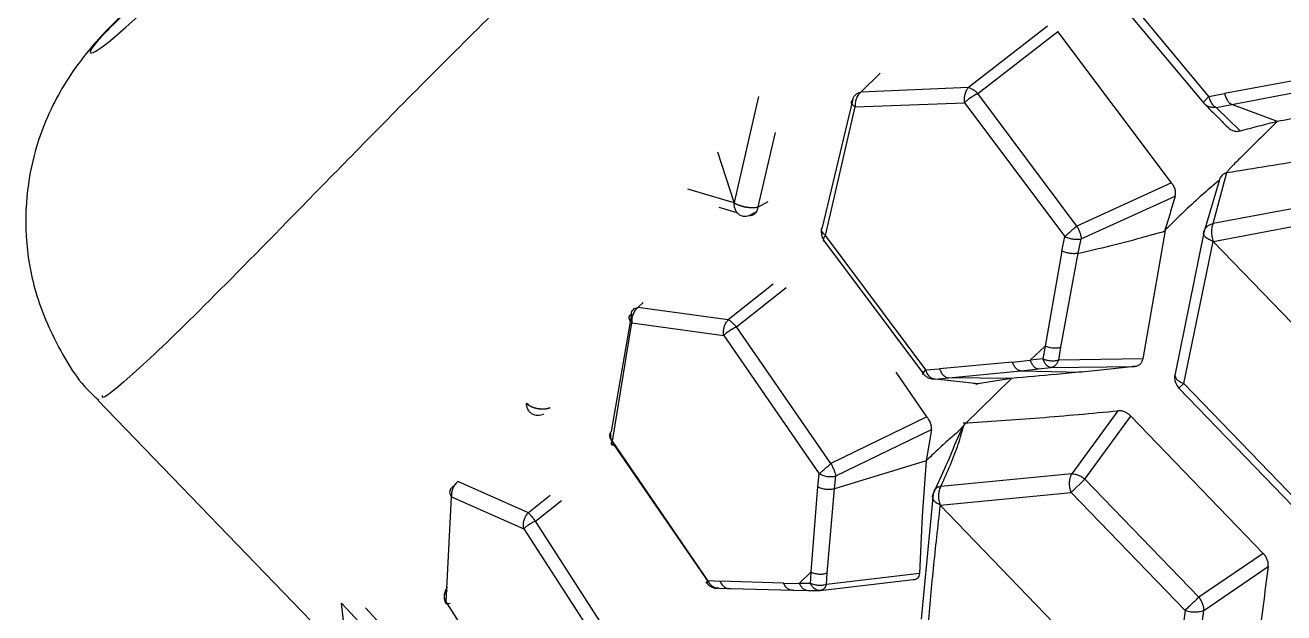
# Model space of a CAD drawing. Header units: millimetres. Extents: x 36 to 3196, y 27 to 5967.
# Drawn here: x 364.91 to 389.43, y 417.37 to 428.81 of the extents above; entities that cross this region are included whole.
import ezdxf

# ---------------------------------------------------------------- set-up
doc = ezdxf.new("R2010")
doc.units = ezdxf.units.MM
doc.layers.add('08_Dimension.Annotation', color=2, linetype='Continuous')

# ---------------------------------------------------------------- blocks, each defined once
blk = doc.blocks.new('A$C1af0320f')
at = {"color": 8, "linetype": 'Continuous', "lineweight": 25}
for p, q in [((149.653, 23.053), (148.761, 21.71)), ((149.015, 21.661), (149.886, 22.996)), ((149.869, 22.07), (149.015, 21.661)), ((152.02, 22.203), (150.426, 19.79)), ((150.678, 19.548), (152.272, 21.969)), ((148.592, 21.451), (145.351, 21.687)), ((148.592, 21.451), (148.761, 21.71)), ((148.848, 21.403), (149.015, 21.661)), ((145.421, 21.518), (148.614, 21.288)), ((149.498, 21.42), (148.848, 21.403)), ((150.426, 19.79), (149.901, 20.675)), ((149.912, 20.45), (150.426, 19.538)), ((145.424, 20.141), (145.215, 18.2)), ((145.426, 18.25), (145.637, 20.208)), ((149.297, 19.756), (145.637, 20.208)), ((149.297, 19.756), (148.62, 17.846)), ((148.86, 17.733), (149.533, 19.625)), ((150.426, 19.538), (152.02, 17.223)), ((157.062, 19.548), (150.678, 19.548)), ((152.272, 17.215), (150.678, 19.548)), ((149.877, 19.026), (151.374, 16.976)), ((145.215, 18.2), (143.822, 16.629)), ((148.62, 17.846), (145.426, 18.25)), ((143.95, 16.352), (145.374, 17.941)), ((145.374, 17.941), (148.605, 17.533)), ((149.02, 17.497), (148.86, 17.733)), ((148.768, 17.295), (148.605, 17.533)), ((150.099, 15.982), (149.021, 17.497)), ((148.768, 17.295), (149.87, 15.778)), ((155.468, 17.215), (152.272, 17.215)), ((152.272, 17.215), (152.272, 17.084)), ((143.822, 16.629), (143.815, 17.159)), ((151.374, 16.976), (150.251, 15.779)), ((152.272, 17.084), (155.468, 17.084)), ((150.25, 15.571), (151.371, 16.761)), ((143.826, 16.402), (145.195, 14.258)), ((145.351, 14.199), (143.95, 16.352)), ((149.886, 15.103), (150.73, 15.939)), ((150.251, 15.779), (150.099, 15.982)), ((152.012, 16.031), (155.728, 16.031)), ((152.272, 14.537), (152.012, 16.031)), ((155.728, 16.031), (155.468, 14.537)), ((149.87, 15.378), (149.87, 15.778)), ((149.87, 15.778), (150.021, 15.574)), ((151.763, 15.923), (152.02, 14.425)), ((155.72, 14.425), (155.977, 15.923)), ((150.021, 15.574), (149.87, 15.378)), ((150.099, 15.376), (150.25, 15.571)), ((149.653, 15.103), (149.87, 15.378)), ((149.886, 15.103), (150.099, 15.376)), ((142.495, 15.135), (143.653, 13.359)), ((149.653, 15.103), (148.761, 13.993)), ((149.015, 13.998), (149.886, 15.103)), ((143.227, 14.884), (144.034, 13.633)), ((149.867, 14.868), (149.015, 13.998)), ((149.869, 14.866), (149.883, 13.578)), ((152.272, 14.537), (152.272, 14.164)), ((155.468, 14.537), (152.272, 14.537)), ((149.493, 14.331), (148.848, 13.787)), ((152.02, 14.425), (150.426, 12.42)), ((157.314, 12.42), (155.72, 14.425)), ((148.592, 13.783), (145.351, 14.199)), ((145.421, 14.104), (148.614, 13.696)), ((148.592, 13.783), (148.761, 13.993)), ((148.848, 13.787), (149.015, 13.998)), ((150.678, 12.155), (152.272, 14.164)), ((152.272, 14.164), (155.468, 14.164)), ((155.468, 14.164), (157.062, 12.155)), ((143.653, 13.359), (142.727, 13.811)), ((144.035, 13.631), (144.102, 13.851)), ((144.034, 13.633), (144.035, 13.631)), ((144.083, 13.535), (144.037, 13.385)), ((143.654, 13.357), (142.839, 12.894)), ((143.836, 13.267), (143.521, 13.082)), ((143.654, 13.357), (143.653, 13.359)), ((149.265, 13.163), (148.221, 13.334)), ((149.265, 13.163), (148.62, 11.186)), ((148.86, 11.09), (149.502, 13.054)), ((149.502, 13.054), (149.87, 12.556)), ((145.325, 12.805), (145.215, 11.695)), ((145.426, 11.712), (145.548, 12.942)), ((149.868, 12.557), (149.021, 10.894)), ((149.869, 12.556), (150.587, 11.76)), ((150.426, 12.214), (152.02, 10.346)), ((157.062, 12.155), (150.678, 12.155)), ((145.215, 11.695), (143.822, 10.594)), ((148.62, 11.186), (145.426, 11.712)), ((150.587, 11.76), (151.358, 10.942)), ((143.95, 10.3), (145.374, 11.417)), ((145.374, 11.417), (148.605, 10.885)), ((149.02, 10.894), (148.86, 11.09)), ((148.768, 10.687), (148.605, 10.885)), ((150.099, 9.652), (149.021, 10.894)), ((151.358, 10.942), (150.251, 9.489)), ((143.822, 10.594), (143.821, 10.731)), ((149.87, 9.444), (148.768, 10.687)), ((150.25, 9.323), (151.358, 10.772)), ((143.826, 10.413), (145.195, 8.544)), ((145.351, 8.427), (143.95, 10.3)), ((150.251, 9.489), (150.099, 9.652)), ((149.87, 9.123), (149.87, 9.444)), ((150.099, 9.167), (150.25, 9.323)), ((149.653, 8.905), (149.87, 9.123)), ((150.021, 9.28), (149.87, 9.123)), ((149.886, 8.95), (150.099, 9.167)), ((149.653, 8.905), (148.761, 8.042)), ((149.015, 8.092), (149.886, 8.95)), ((148.592, 7.883), (145.351, 8.427)), ((145.421, 8.397), (148.614, 7.863)), ((148.848, 7.932), (149.015, 8.092)), ((148.592, 7.883), (148.761, 8.042)), ((143.654, 7.735), (143.653, 7.737)), ((145.426, 6.265), (145.488, 6.914)), ((145.266, 6.821), (145.215, 6.283)), ((145.215, 6.283), (143.822, 5.719)), ((148.62, 5.639), (145.426, 6.265)), ((143.95, 5.421), (145.374, 5.999)), ((145.374, 5.999), (148.605, 5.366)), ((145.351, 3.926), (143.95, 5.421)), ((148.592, 3.279), (145.351, 3.926)), ((144.343, 2.713), (145.195, 2.694)), ((145.374, 1.352), (143.95, 2.439)), ((143.95, 2.439), (145.351, 2.418)), ((137.81, 1.775), (145.063, 1.775))]:
    blk.add_line(p, q, dxfattribs=at)
for points, knots in [([(138.323, 25.027), (138.163, 23.322), (137.837, 19.862), (137.721, 15.182), (137.752, 11), (137.854, 7.483), (137.934, 4.664), (137.938, 2.772), (137.872, 1.812), (137.826, 1.878), (137.81, 1.901)], [0, 0, 0, 0, 0.129017, 0.261791, 0.390778, 0.523224, 0.657006, 0.794644, 0.928672, 1, 1, 1, 1]), ([(150.729, 23.356), (150.628, 23.205), (150.34, 22.772), (150.054, 22.346), (149.869, 22.069)], [0, 0, 0, 0, 0.350898, 1, 1, 1, 1]), ([(149.901, 20.672), (150.211, 21.117), (150.833, 22.008), (151.451, 22.935), (151.761, 23.399)], [0, 0, 0, 0, 0.499607, 1, 1, 1, 1]), ([(149.869, 22.069), (149.807, 21.96), (149.682, 21.742), (149.56, 21.526), (149.499, 21.419)], [0, 0, 0, 0, 0.499987, 1, 1, 1, 1]), ([(149.869, 22.069), (149.871, 21.726), (149.873, 21.293), (149.881, 20.843), (149.889, 20.724), (149.892, 20.688), (149.895, 20.678), (149.896, 20.674)], [0, 0, 0, 0, 0.7310116, 0.923158, 0.975931, 0.9915292, 1, 1, 1, 1]), ([(148.761, 21.71), (148.785, 21.698), (148.836, 21.673), (148.909, 21.652), (148.972, 21.646), (149.001, 21.656), (149.015, 21.661)], [0, 0, 0, 0, 0.244752, 0.500018, 0.75528, 1, 1, 1, 1]), ([(148.848, 21.403), (148.831, 21.397), (148.801, 21.388), (148.735, 21.394), (148.678, 21.411), (148.626, 21.433), (148.603, 21.445), (148.592, 21.451)], [0, 0, 0, 0, 0.29022, 0.489592, 0.767744, 0.885436, 1, 1, 1, 1]), ([(148.614, 21.288), (148.611, 21.291), (148.605, 21.295), (148.599, 21.332), (148.594, 21.382), (148.592, 21.429), (148.592, 21.451)], [0, 0, 0, 0, 0.289866, 0.508202, 0.763633, 1, 1, 1, 1]), ([(148.848, 21.403), (148.832, 21.384), (148.802, 21.349), (148.743, 21.313), (148.68, 21.29), (148.636, 21.289), (148.614, 21.288)], [0, 0, 0, 0, 0.260985, 0.508848, 0.752068, 1, 1, 1, 1]), ([(149.269, 21.296), (149.294, 21.298), (149.344, 21.301), (149.416, 21.332), (149.468, 21.374), (149.49, 21.407), (149.497, 21.419)], [0, 0, 0, 0, 0.265492, 0.531318, 0.834644, 1, 1, 1, 1]), ([(148.614, 21.288), (148.752, 21.289), (148.962, 21.291), (149.191, 21.295), (149.269, 21.296)], [0, 0, 0, 0, 0.662772, 1, 1, 1, 1]), ([(149.903, 20.671), (149.892, 20.644), (149.871, 20.591), (149.879, 20.511), (149.903, 20.467), (149.914, 20.447)], [0, 0, 0, 0, 0.361445, 0.723066, 1, 1, 1, 1]), ([(149.904, 20.443), (149.893, 20.267), (149.864, 19.789), (149.869, 19.321), (149.872, 19.024)], [0, 0, 0, 0, 0.366083, 1, 1, 1, 1]), ([(149.533, 19.625), (149.52, 19.644), (149.495, 19.682), (149.432, 19.725), (149.363, 19.751), (149.316, 19.754), (149.297, 19.756)], [0, 0, 0, 0, 0.25792, 0.516292, 0.808244, 1, 1, 1, 1]), ([(149.533, 19.625), (149.591, 19.524), (149.706, 19.322), (149.817, 19.123), (149.872, 19.024)], [0, 0, 0, 0, 0.504702, 1, 1, 1, 1]), ([(150.426, 19.538), (150.415, 19.557), (150.395, 19.594), (150.386, 19.658), (150.395, 19.725), (150.415, 19.768), (150.426, 19.79)], [0, 0, 0, 0, 0.253034, 0.500049, 0.746988, 1, 1, 1, 1]), ([(150.426, 19.79), (150.435, 19.769), (150.454, 19.727), (150.515, 19.659), (150.591, 19.596), (150.649, 19.564), (150.678, 19.548)], [0, 0, 0, 0, 0.2500257, 0.4999954, 0.7499927, 1, 1, 1, 1]), ([(150.678, 19.548), (150.649, 19.535), (150.591, 19.509), (150.515, 19.497), (150.454, 19.504), (150.435, 19.527), (150.426, 19.538)], [0, 0, 0, 0, 0.250011, 0.500016, 0.750019, 1, 1, 1, 1]), ([(149.02, 17.497), (149.238, 17.86), (149.513, 18.317), (149.783, 18.833), (149.864, 18.968), (149.876, 19.016), (149.877, 19.021)], [0, 0, 0, 0, 0.732865, 0.924407, 0.991793, 1, 1, 1, 1]), ([(145.215, 18.2), (145.225, 18.207), (145.248, 18.223), (145.296, 18.238), (145.357, 18.249), (145.401, 18.25), (145.426, 18.25)], [0, 0, 0, 0, 0.211913, 0.499992, 0.717205, 1, 1, 1, 1]), ([(145.374, 17.941), (145.349, 17.962), (145.305, 17.999), (145.254, 18.068), (145.222, 18.135), (145.217, 18.18), (145.215, 18.2)], [0, 0, 0, 0, 0.279955, 0.499986, 0.765717, 1, 1, 1, 1]), ([(145.426, 18.25), (145.417, 18.222), (145.401, 18.17), (145.384, 18.085), (145.374, 18.007), (145.374, 17.963), (145.374, 17.941)], [0, 0, 0, 0, 0.274733, 0.530731, 0.771063, 1, 1, 1, 1]), ([(148.605, 17.533), (148.605, 17.556), (148.605, 17.603), (148.608, 17.681), (148.613, 17.765), (148.618, 17.817), (148.62, 17.846)], [0, 0, 0, 0, 0.245203, 0.500078, 0.711129, 1, 1, 1, 1]), ([(148.605, 17.533), (148.633, 17.546), (148.686, 17.57), (148.756, 17.62), (148.816, 17.674), (148.844, 17.711), (148.86, 17.733)], [0, 0, 0, 0, 0.276676, 0.529093, 0.728949, 1, 1, 1, 1]), ([(148.62, 17.846), (148.643, 17.84), (148.688, 17.828), (148.753, 17.801), (148.813, 17.769), (148.844, 17.745), (148.86, 17.733)], [0, 0, 0, 0, 0.248383, 0.495938, 0.745511, 1, 1, 1, 1]), ([(149.021, 17.497), (149.007, 17.478), (148.978, 17.438), (148.915, 17.381), (148.843, 17.33), (148.792, 17.307), (148.768, 17.295)], [0, 0, 0, 0, 0.244795, 0.500086, 0.755317, 1, 1, 1, 1]), ([(152.02, 17.223), (152.032, 17.207), (152.052, 17.182), (152.115, 17.171), (152.187, 17.179), (152.244, 17.203), (152.272, 17.215)], [0, 0, 0, 0, 0.296104, 0.499881, 0.756988, 1, 1, 1, 1]), ([(152.026, 17.213), (152.026, 17.212), (152.04, 17.182), (152.088, 17.144), (152.17, 17.095), (152.233, 17.088), (152.272, 17.084)], [0, 0, 0, 0, 0.001369, 0.35062, 0.597117, 1, 1, 1, 1]), ([(151.371, 16.761), (151.383, 16.778), (151.404, 16.812), (151.414, 16.868), (151.406, 16.925), (151.384, 16.959), (151.374, 16.976)], [0, 0, 0, 0, 0.2574436, 0.5001496, 0.7455235, 1, 1, 1, 1]), ([(151.371, 16.761), (151.358, 16.744), (151.247, 16.6), (151.032, 16.325), (150.832, 16.069), (150.73, 15.938)], [0, 0, 0, 0, 0.060785, 0.520171, 1, 1, 1, 1]), ([(143.826, 16.402), (143.815, 16.42), (143.793, 16.455), (143.783, 16.515), (143.791, 16.575), (143.812, 16.611), (143.822, 16.629)], [0, 0, 0, 0, 0.247597, 0.502307, 0.752609, 1, 1, 1, 1]), ([(143.822, 16.629), (143.821, 16.607), (143.819, 16.56), (143.844, 16.489), (143.886, 16.415), (143.927, 16.375), (143.95, 16.352)], [0, 0, 0, 0, 0.235473, 0.500062, 0.719748, 1, 1, 1, 1]), ([(143.95, 16.352), (143.929, 16.348), (143.889, 16.341), (143.847, 16.348), (143.823, 16.369), (143.825, 16.391), (143.826, 16.402)], [0, 0, 0, 0, 0.258409, 0.49999, 0.762039, 1, 1, 1, 1]), ([(150.728, 15.939), (150.627, 15.811), (150.339, 15.449), (150.052, 15.096), (149.867, 14.867)], [0, 0, 0, 0, 0.352286, 1, 1, 1, 1]), ([(149.87, 15.778), (149.893, 15.79), (149.94, 15.813), (150.006, 15.865), (150.062, 15.922), (150.087, 15.963), (150.099, 15.982)], [0, 0, 0, 0, 0.2453186, 0.5000127, 0.7546678, 1, 1, 1, 1]), ([(152.012, 16.031), (151.988, 16.029), (151.938, 16.026), (151.868, 16.004), (151.807, 15.97), (151.778, 15.939), (151.763, 15.923)], [0, 0, 0, 0, 0.245094, 0.49783, 0.751695, 1, 1, 1, 1]), ([(155.977, 15.923), (155.962, 15.939), (155.933, 15.97), (155.872, 16.004), (155.802, 16.026), (155.752, 16.029), (155.728, 16.031)], [0, 0, 0, 0, 0.248322, 0.502189, 0.754904, 1, 1, 1, 1]), ([(149.838, 13.588), (150.159, 13.965), (150.802, 14.719), (151.443, 15.522), (151.763, 15.923)], [0, 0, 0, 0, 0.499654, 1, 1, 1, 1]), ([(150.021, 15.574), (150.044, 15.586), (150.091, 15.61), (150.153, 15.657), (150.21, 15.715), (150.236, 15.755), (150.251, 15.779)], [0, 0, 0, 0, 0.244624, 0.500075, 0.709477, 1, 1, 1, 1]), ([(150.251, 15.779), (150.259, 15.759), (150.275, 15.719), (150.28, 15.663), (150.274, 15.612), (150.258, 15.585), (150.25, 15.571)], [0, 0, 0, 0, 0.257596, 0.502978, 0.750044, 1, 1, 1, 1]), ([(155.977, 15.923), (156.297, 15.522), (156.938, 14.719), (157.581, 13.965), (157.903, 13.587)], [0, 0, 0, 0, 0.499648, 1, 1, 1, 1]), ([(150.25, 15.571), (150.235, 15.561), (150.21, 15.543), (150.153, 15.538), (150.092, 15.546), (150.045, 15.565), (150.021, 15.574)], [0, 0, 0, 0, 0.295207, 0.500231, 0.75067, 1, 1, 1, 1]), ([(149.87, 15.378), (149.893, 15.368), (149.94, 15.349), (150.005, 15.341), (150.062, 15.348), (150.087, 15.367), (150.099, 15.376)], [0, 0, 0, 0, 0.2452504, 0.4999881, 0.7547334, 1, 1, 1, 1]), ([(149.886, 15.103), (149.874, 15.093), (149.848, 15.074), (149.79, 15.066), (149.724, 15.075), (149.676, 15.094), (149.653, 15.103)], [0, 0, 0, 0, 0.245165, 0.499999, 0.754848, 1, 1, 1, 1]), ([(149.869, 14.866), (149.804, 14.776), (149.675, 14.595), (149.555, 14.415), (149.495, 14.325)], [0, 0, 0, 0, 0.499978, 1, 1, 1, 1]), ([(152.02, 14.425), (152.035, 14.438), (152.064, 14.465), (152.125, 14.498), (152.195, 14.524), (152.246, 14.532), (152.272, 14.537)], [0, 0, 0, 0, 0.2437584, 0.4907447, 0.7423798, 1, 1, 1, 1]), ([(155.468, 14.164), (155.468, 14.191), (155.468, 14.245), (155.468, 14.342), (155.468, 14.445), (155.468, 14.504), (155.468, 14.537)], [0, 0, 0, 0, 0.243825, 0.500038, 0.724183, 1, 1, 1, 1]), ([(155.468, 14.537), (155.496, 14.532), (155.549, 14.523), (155.622, 14.495), (155.68, 14.462), (155.708, 14.436), (155.72, 14.425)], [0, 0, 0, 0, 0.28278, 0.521638, 0.800975, 1, 1, 1, 1]), ([(145.195, 14.258), (145.197, 14.245), (145.202, 14.219), (145.234, 14.197), (145.282, 14.187), (145.327, 14.195), (145.351, 14.199)], [0, 0, 0, 0, 0.244323, 0.490934, 0.728047, 1, 1, 1, 1]), ([(145.421, 14.104), (145.394, 14.11), (145.348, 14.12), (145.283, 14.157), (145.231, 14.202), (145.206, 14.241), (145.195, 14.258)], [0, 0, 0, 0, 0.282786, 0.500005, 0.786419, 1, 1, 1, 1]), ([(149.425, 14.274), (149.439, 14.282), (149.466, 14.297), (149.482, 14.318), (149.489, 14.328)], [0, 0, 0, 0, 0.5599719, 1, 1, 1, 1]), ([(152.272, 14.164), (152.244, 14.178), (152.187, 14.207), (152.115, 14.27), (152.052, 14.345), (152.032, 14.395), (152.02, 14.425)], [0, 0, 0, 0, 0.243011, 0.500131, 0.703923, 1, 1, 1, 1]), ([(155.72, 14.425), (155.712, 14.403), (155.694, 14.356), (155.64, 14.285), (155.579, 14.23), (155.521, 14.19), (155.486, 14.173), (155.468, 14.164)], [0, 0, 0, 0, 0.219343, 0.470632, 0.695611, 0.837977, 1, 1, 1, 1]), ([(145.351, 14.199), (145.353, 14.181), (145.357, 14.142), (145.372, 14.108), (145.394, 14.091), (145.411, 14.1), (145.421, 14.104)], [0, 0, 0, 0, 0.2441886, 0.5000104, 0.7331848, 1, 1, 1, 1]), ([(148.761, 13.993), (148.785, 13.982), (148.836, 13.962), (148.909, 13.954), (148.972, 13.965), (149.001, 13.987), (149.015, 13.998)], [0, 0, 0, 0, 0.2447471, 0.5000348, 0.7553076, 1, 1, 1, 1]), ([(148.848, 13.787), (148.831, 13.775), (148.801, 13.753), (148.735, 13.743), (148.678, 13.751), (148.626, 13.767), (148.603, 13.777), (148.592, 13.783)], [0, 0, 0, 0, 0.290212, 0.489586, 0.767716, 0.88543, 1, 1, 1, 1]), ([(148.614, 13.696), (148.611, 13.69), (148.605, 13.679), (148.599, 13.695), (148.594, 13.727), (148.592, 13.765), (148.592, 13.783)], [0, 0, 0, 0, 0.289857, 0.508205, 0.763592, 1, 1, 1, 1]), ([(148.848, 13.787), (148.832, 13.771), (148.802, 13.74), (148.743, 13.71), (148.68, 13.693), (148.636, 13.695), (148.614, 13.696)], [0, 0, 0, 0, 0.261, 0.508848, 0.75206, 1, 1, 1, 1]), ([(143.653, 13.359), (143.668, 13.363), (143.699, 13.371), (143.753, 13.394), (143.812, 13.425), (143.873, 13.465), (143.928, 13.509), (143.975, 13.553), (144.012, 13.596), (144.027, 13.621), (144.034, 13.633)], [0, 0, 0, 0, 0.113852, 0.236734, 0.366491, 0.499979, 0.633481, 0.76326, 0.88616, 1, 1, 1, 1]), ([(143.654, 13.357), (143.666, 13.36), (143.697, 13.368), (143.754, 13.392), (143.817, 13.426), (143.878, 13.466), (143.931, 13.508), (143.977, 13.553), (144.013, 13.594), (144.028, 13.619), (144.035, 13.631)], [0, 0, 0, 0, 0.089959, 0.236708, 0.387633, 0.499953, 0.642742, 0.763231, 0.886691, 1, 1, 1, 1]), ([(144.035, 13.631), (144.05, 13.61), (144.082, 13.568), (144.095, 13.499), (144.082, 13.434), (144.052, 13.401), (144.037, 13.385)], [0, 0, 0, 0, 0.244555, 0.5017, 0.755446, 1, 1, 1, 1]), ([(149.883, 13.578), (149.888, 13.501), (149.897, 13.375), (149.879, 13.203), (149.874, 13.044), (149.87, 12.828), (149.869, 12.661), (149.869, 12.556)], [0, 0, 0, 0, 0.221128, 0.364052, 0.500987, 0.686296, 1, 1, 1, 1]), ([(150.426, 12.42), (150.311, 12.708), (150.137, 13.142), (149.944, 13.463), (149.88, 13.572)], [0, 0, 0, 0, 0.6627758, 1, 1, 1, 1]), ([(149.88, 13.572), (149.894, 13.526), (149.913, 13.465), (150.014, 13.199), (150.105, 13.013), (150.178, 12.832), (150.201, 12.775), (150.286, 12.564), (150.364, 12.369), (150.426, 12.214)], [0, 0, 0, 0, 0.084977, 0.110892, 0.499467, 0.503703, 0.538038, 0.634315, 1, 1, 1, 1]), ([(144.037, 13.385), (144.03, 13.37), (144.015, 13.339), (143.979, 13.303), (143.933, 13.276), (143.88, 13.264), (143.818, 13.266), (143.755, 13.285), (143.697, 13.319), (143.666, 13.347), (143.654, 13.357)], [0, 0, 0, 0, 0.113234, 0.236738, 0.35713, 0.500059, 0.612551, 0.763355, 0.910432, 1, 1, 1, 1]), ([(149.502, 13.054), (149.489, 13.07), (149.462, 13.1), (149.399, 13.136), (149.33, 13.157), (149.283, 13.161), (149.265, 13.163)], [0, 0, 0, 0, 0.258541, 0.517445, 0.812793, 1, 1, 1, 1]), ([(150.426, 12.42), (150.415, 12.402), (150.395, 12.365), (150.386, 12.309), (150.395, 12.257), (150.415, 12.229), (150.426, 12.214)], [0, 0, 0, 0, 0.252982, 0.500008, 0.747056, 1, 1, 1, 1]), ([(150.426, 12.42), (150.435, 12.394), (150.454, 12.341), (150.515, 12.264), (150.591, 12.197), (150.649, 12.169), (150.678, 12.155)], [0, 0, 0, 0, 0.250014, 0.500023, 0.749978, 1, 1, 1, 1]), ([(150.678, 12.155), (150.649, 12.146), (150.591, 12.127), (150.515, 12.131), (150.454, 12.159), (150.435, 12.196), (150.426, 12.214)], [0, 0, 0, 0, 0.249989, 0.499992, 0.749991, 1, 1, 1, 1]), ([(150.678, 12.155), (150.943, 11.833), (151.475, 11.189), (152.007, 10.576), (152.272, 10.27)], [0, 0, 0, 0, 0.50002, 1, 1, 1, 1]), ([(145.215, 11.695), (145.225, 11.699), (145.248, 11.706), (145.296, 11.712), (145.357, 11.715), (145.401, 11.713), (145.426, 11.712)], [0, 0, 0, 0, 0.211877, 0.499983, 0.717195, 1, 1, 1, 1]), ([(145.374, 11.417), (145.349, 11.438), (145.305, 11.474), (145.254, 11.546), (145.222, 11.62), (145.217, 11.671), (145.215, 11.695)], [0, 0, 0, 0, 0.279949, 0.499962, 0.765683, 1, 1, 1, 1]), ([(145.426, 11.712), (145.417, 11.683), (145.401, 11.627), (145.384, 11.545), (145.374, 11.473), (145.374, 11.436), (145.374, 11.417)], [0, 0, 0, 0, 0.274671, 0.530679, 0.771018, 1, 1, 1, 1]), ([(148.605, 10.885), (148.605, 10.905), (148.605, 10.944), (148.608, 11.017), (148.613, 11.1), (148.618, 11.154), (148.62, 11.186)], [0, 0, 0, 0, 0.245187, 0.500043, 0.711098, 1, 1, 1, 1]), ([(148.605, 10.885), (148.633, 10.896), (148.686, 10.916), (148.756, 10.965), (148.816, 11.023), (148.844, 11.065), (148.86, 11.09)], [0, 0, 0, 0, 0.276688, 0.529072, 0.728945, 1, 1, 1, 1]), ([(148.62, 11.186), (148.643, 11.179), (148.688, 11.166), (148.753, 11.142), (148.813, 11.116), (148.844, 11.099), (148.86, 11.09)], [0, 0, 0, 0, 0.248392, 0.495912, 0.745497, 1, 1, 1, 1]), ([(149.021, 10.894), (149.007, 10.871), (148.978, 10.826), (148.915, 10.765), (148.843, 10.715), (148.792, 10.696), (148.768, 10.687)], [0, 0, 0, 0, 0.244764, 0.500084, 0.75532, 1, 1, 1, 1]), ([(151.358, 10.772), (151.369, 10.785), (151.39, 10.812), (151.399, 10.857), (151.39, 10.901), (151.369, 10.928), (151.358, 10.942)], [0, 0, 0, 0, 0.256787, 0.500182, 0.744898, 1, 1, 1, 1]), ([(143.826, 10.413), (143.815, 10.427), (143.793, 10.455), (143.783, 10.503), (143.791, 10.551), (143.812, 10.58), (143.822, 10.594)], [0, 0, 0, 0, 0.247584, 0.502323, 0.752663, 1, 1, 1, 1]), ([(143.822, 10.594), (143.821, 10.57), (143.819, 10.517), (143.844, 10.439), (143.886, 10.362), (143.927, 10.322), (143.95, 10.3)], [0, 0, 0, 0, 0.235473, 0.500054, 0.719752, 1, 1, 1, 1]), ([(143.95, 10.3), (143.929, 10.301), (143.889, 10.302), (143.847, 10.326), (143.823, 10.363), (143.825, 10.397), (143.826, 10.413)], [0, 0, 0, 0, 0.258416, 0.500004, 0.762023, 1, 1, 1, 1]), ([(132.756, 7.462), (132.757, 7.152), (132.758, 6.406), (132.889, 6.262), (132.974, 6.99), (132.982, 8.227), (132.937, 9.468), (132.923, 9.845)], [0, 0, 0, 0, 0.170967, 0.410451, 0.658799, 0.89633, 1, 1, 1, 1]), ([(149.87, 9.444), (149.893, 9.454), (149.94, 9.474), (150.006, 9.524), (150.062, 9.585), (150.087, 9.63), (150.099, 9.652)], [0, 0, 0, 0, 0.245326, 0.500003, 0.754724, 1, 1, 1, 1]), ([(150.021, 9.28), (149.996, 9.308), (149.946, 9.362), (149.895, 9.417), (149.87, 9.444)], [0, 0, 0, 0, 0.500008, 1, 1, 1, 1]), ([(150.251, 9.489), (150.237, 9.464), (150.213, 9.421), (150.159, 9.363), (150.097, 9.314), (150.047, 9.292), (150.021, 9.28)], [0, 0, 0, 0, 0.273113, 0.47398, 0.723521, 1, 1, 1, 1]), ([(150.25, 9.323), (150.235, 9.307), (150.21, 9.28), (150.153, 9.262), (150.092, 9.259), (150.044, 9.274), (150.021, 9.28)], [0, 0, 0, 0, 0.295008, 0.499934, 0.754729, 1, 1, 1, 1]), ([(150.251, 9.489), (150.259, 9.471), (150.275, 9.437), (150.28, 9.391), (150.274, 9.352), (150.258, 9.333), (150.25, 9.323)], [0, 0, 0, 0, 0.257611, 0.502991, 0.750101, 1, 1, 1, 1]), ([(149.87, 9.123), (149.893, 9.116), (149.94, 9.103), (150.005, 9.106), (150.062, 9.126), (150.087, 9.153), (150.099, 9.167)], [0, 0, 0, 0, 0.245232, 0.499986, 0.754722, 1, 1, 1, 1]), ([(149.886, 8.95), (149.874, 8.936), (149.848, 8.908), (149.79, 8.887), (149.724, 8.884), (149.676, 8.898), (149.653, 8.905)], [0, 0, 0, 0, 0.245141, 0.499996, 0.754848, 1, 1, 1, 1]), ([(145.195, 8.544), (145.197, 8.526), (145.202, 8.49), (145.234, 8.452), (145.282, 8.427), (145.327, 8.427), (145.351, 8.427)], [0, 0, 0, 0, 0.244355, 0.490947, 0.728062, 1, 1, 1, 1]), ([(145.421, 8.397), (145.394, 8.403), (145.348, 8.413), (145.283, 8.449), (145.231, 8.492), (145.206, 8.528), (145.195, 8.544)], [0, 0, 0, 0, 0.282771, 0.499974, 0.786376, 1, 1, 1, 1]), ([(145.351, 8.427), (145.353, 8.412), (145.357, 8.383), (145.372, 8.366), (145.394, 8.367), (145.411, 8.386), (145.421, 8.397)], [0, 0, 0, 0, 0.244233, 0.500034, 0.733198, 1, 1, 1, 1]), ([(148.761, 8.042), (148.785, 8.035), (148.836, 8.018), (148.909, 8.022), (148.972, 8.045), (149.001, 8.077), (149.015, 8.092)], [0, 0, 0, 0, 0.244743, 0.500025, 0.755296, 1, 1, 1, 1]), ([(143.653, 7.737), (143.668, 7.738), (143.699, 7.739), (143.753, 7.754), (143.812, 7.78), (143.873, 7.818), (143.928, 7.863), (143.975, 7.913), (144.012, 7.962), (144.027, 7.994), (144.034, 8.009)], [0, 0, 0, 0, 0.113855, 0.236755, 0.366521, 0.500005, 0.633508, 0.763263, 0.886157, 1, 1, 1, 1]), ([(143.654, 7.735), (143.666, 7.736), (143.697, 7.737), (143.754, 7.752), (143.817, 7.781), (143.878, 7.819), (143.931, 7.863), (143.977, 7.912), (144.013, 7.961), (144.028, 7.992), (144.035, 8.007)], [0, 0, 0, 0, 0.089951, 0.236694, 0.387605, 0.499931, 0.642726, 0.763205, 0.886689, 1, 1, 1, 1]), ([(148.584, 7.83), (148.623, 7.829), (148.681, 7.828), (148.762, 7.86), (148.809, 7.885), (148.828, 7.91), (148.829, 7.911)], [0, 0, 0, 0, 0.436504, 0.641519, 0.984265, 1, 1, 1, 1]), ([(148.848, 7.932), (148.831, 7.914), (148.801, 7.883), (148.735, 7.861), (148.678, 7.86), (148.626, 7.87), (148.603, 7.879), (148.592, 7.883)], [0, 0, 0, 0, 0.290195, 0.489587, 0.767727, 0.885437, 1, 1, 1, 1]), ([(148.614, 7.863), (148.611, 7.851), (148.605, 7.829), (148.599, 7.826), (148.594, 7.842), (148.592, 7.87), (148.592, 7.883)], [0, 0, 0, 0, 0.2898668, 0.5081895, 0.7635924, 1, 1, 1, 1]), ([(144.037, 7.825), (144.03, 7.808), (144.015, 7.772), (143.979, 7.727), (143.933, 7.69), (143.88, 7.669), (143.818, 7.662), (143.755, 7.673), (143.697, 7.7), (143.666, 7.726), (143.654, 7.735)], [0, 0, 0, 0, 0.113218, 0.236706, 0.357107, 0.500035, 0.612529, 0.763321, 0.910412, 1, 1, 1, 1]), ([(132.749, 7.561), (132.744, 7.257), (132.737, 6.828), (132.807, 6.192), (132.895, 5.709), (133.055, 5.137), (133.352, 4.44), (133.835, 3.68), (134.538, 2.941), (135.454, 2.31), (136.538, 1.911), (137.362, 1.734), (137.789, 1.784), (137.822, 1.788)], [0, 0, 0, 0, 0.234971, 0.331686, 0.402028, 0.467563, 0.536015, 0.614616, 0.701182, 0.794376, 0.892003, 0.991619, 1, 1, 1, 1]), ([(145.215, 6.283), (145.225, 6.283), (145.248, 6.282), (145.296, 6.278), (145.357, 6.272), (145.401, 6.268), (145.426, 6.265)], [0, 0, 0, 0, 0.211887, 0.499987, 0.717206, 1, 1, 1, 1]), ([(145.374, 5.999), (145.349, 6.018), (145.305, 6.052), (145.254, 6.124), (145.222, 6.201), (145.217, 6.257), (145.215, 6.283)], [0, 0, 0, 0, 0.279912, 0.49997, 0.765781, 1, 1, 1, 1]), ([(145.426, 6.265), (145.417, 6.236), (145.401, 6.18), (145.384, 6.103), (145.374, 6.041), (145.374, 6.013), (145.374, 5.999)], [0, 0, 0, 0, 0.274682, 0.530752, 0.77107, 1, 1, 1, 1]), ([(143.822, 5.719), (143.821, 5.693), (143.819, 5.636), (143.844, 5.556), (143.886, 5.479), (143.927, 5.442), (143.95, 5.421)], [0, 0, 0, 0, 0.235487, 0.50005, 0.719762, 1, 1, 1, 1]), ([(143.95, 5.421), (143.929, 5.426), (143.889, 5.437), (143.847, 5.476), (143.823, 5.529), (143.825, 5.572), (143.826, 5.592)], [0, 0, 0, 0, 0.258407, 0.499994, 0.762065, 1, 1, 1, 1]), ([(145.158, 4.141), (145.167, 4.105), (145.185, 4.036), (145.257, 3.955), (145.32, 3.909), (145.36, 3.903), (145.363, 3.903)], [0, 0, 0, 0, 0.3337012, 0.6319898, 0.9705209, 1, 1, 1, 1]), ([(145.195, 4.098), (145.197, 4.076), (145.202, 4.031), (145.234, 3.979), (145.282, 3.939), (145.327, 3.931), (145.351, 3.926)], [0, 0, 0, 0, 0.244385, 0.490984, 0.728058, 1, 1, 1, 1]), ([(145.351, 3.926), (145.353, 3.917), (145.357, 3.899), (145.372, 3.9), (145.394, 3.919), (145.411, 3.948), (145.421, 3.964)], [0, 0, 0, 0, 0.244194, 0.500023, 0.733174, 1, 1, 1, 1])]:
    blk.add_open_spline(points, degree=3, knots=knots, dxfattribs=at)

msp = doc.modelspace()

# ---------------------------------------------------------------- block references
at = {"layer": '08_Dimension.Annotation', "rotation": 314}
msp.add_blockref('A$C1af0320f', (269.3218, 519.4117), dxfattribs=at)

doc.saveas('drawing.dxf')
